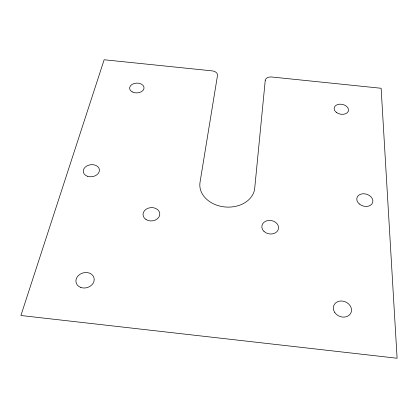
<?xml version="1.0" encoding="UTF-8"?>
<svg xmlns="http://www.w3.org/2000/svg" width="418" height="418" viewBox="0 0 418 418"><rect width="100%" height="100%" fill="white"/><g stroke="black" fill="none" stroke-linecap="round" stroke-linejoin="round"><path stroke-width="0.63" d="M265.242 80.387L254.719 188.22A27.525 21.276 4.2 0 1 224.55 206.92A27.525 21.276 4.2 0 1 200.023 182.342L217.501 75.465A5.998 4.034 2.7 0 0 212.229 70.882L104.15 59.758L20.9 315.506L397.1 358.242L381.127 88.266L271.58 76.99A6.014 4.049 6.5 0 0 265.242 80.387M132.177 91.866A7.221 4.912 -2.3 0 0 143.933 88.71A7.221 4.912 -2.3 0 0 134.366 83.438A7.221 4.912 -2.3 0 0 132.177 91.866M336.271 112.317A7.294 4.985 11.5 0 0 348.309 111.256A7.294 4.985 11.5 0 0 339.385 104.197A7.294 4.985 11.5 0 0 336.271 112.317M359.313 203.968A8.219 6.155 16.9 0 0 372.684 202.521A8.219 6.155 16.9 0 0 362.49 193.795A8.219 6.155 16.9 0 0 359.313 203.968M334.599 312.241A9.332 7.811 23.8 0 0 350.362 313.908A9.332 7.811 23.8 0 0 342.316 301.038A9.332 7.811 23.8 0 0 334.599 312.241M80.82 287.469A9.259 7.634 -15.5 0 0 94.212 279.177A9.259 7.634 -15.5 0 0 80.167 274.156A9.259 7.634 -15.5 0 0 80.82 287.469M87.628 176.318A8.125 6.024 -7.9 0 0 99.427 169.933A8.125 6.024 -7.9 0 0 86.981 165.883A8.125 6.024 -7.9 0 0 87.628 176.318M146.101 219.591A8.402 6.672 -4.2 0 0 159.702 215.124A8.402 6.672 -4.2 0 0 148.442 208.107A8.402 6.672 -4.2 0 0 146.101 219.591M263.972 231.384A8.412 6.761 9.7 0 0 278.158 229.796A8.412 6.761 9.7 0 0 268.471 220.458A8.412 6.761 9.7 0 0 263.972 231.384"/></g></svg>
